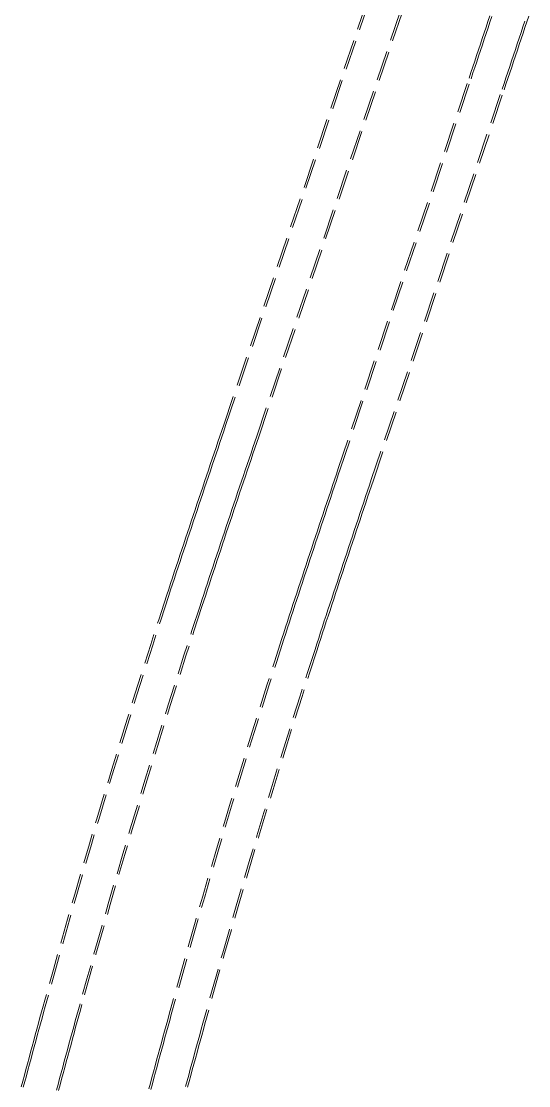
# Model space of a CAD drawing. Extents: x 0 to 531375, y 0 to 4335249.
# Drawn here: x 498227.7 to 498312.8, y 4330155.1 to 4330333.4 of the extents above; entities that cross this region are included whole.
import ezdxf

# ---------------------------------------------------------------- set-up
doc = ezdxf.new("R2010")
doc.units = 0
doc.linetypes.add('DASH', pattern=[0.35, 0.25, -0.1])
doc.layers.add('地铁', color=4, linetype='Continuous', lineweight=15)

# ---------------------------------------------------------------- blocks, each defined once
blk = doc.blocks.new('天津2000地铁')
at = {"layer": '地铁', "linetype": 'DASH', "ltscale": 20}
for p, q in [((258.29, 3028.55), (294.21, 3134.72)), ((258.62, 3028.44), (294.54, 3134.61)), ((263.83, 3026.68), (299.75, 3132.85)), ((264.16, 3026.56), (300.08, 3132.74)), ((302.26, 3095.19), (302.58, 3096.14)), ((302.58, 3096.14), (302.9, 3097.09)), ((302.6, 3095.08), (302.91, 3096.03)), ((302.91, 3096.03), (303.23, 3096.98)), ((308.45, 3095.24), (308.76, 3096.18)), ((308.78, 3095.12), (309.1, 3096.07)), ((309.1, 3096.07), (309.41, 3097.02)), ((301.63, 3093.3), (301.95, 3094.24)), ((301.95, 3094.24), (302.26, 3095.19)), ((301.96, 3093.18), (302.28, 3094.13)), ((302.28, 3094.13), (302.6, 3095.08)), ((307.81, 3093.34), (308.13, 3094.29)), ((308.13, 3094.29), (308.45, 3095.24)), ((308.14, 3093.23), (308.46, 3094.18)), ((308.46, 3094.18), (308.78, 3095.12)), ((301, 3091.4), (301.31, 3092.35)), ((301.31, 3092.35), (301.63, 3093.3)), ((301.33, 3091.29), (301.65, 3092.24)), ((301.65, 3092.24), (301.96, 3093.18)), ((307.18, 3091.44), (307.5, 3092.39)), ((307.5, 3092.39), (307.81, 3093.34)), ((307.51, 3091.33), (307.83, 3092.28)), ((307.83, 3092.28), (308.14, 3093.23)), ((300.36, 3089.5), (300.68, 3090.45)), ((300.68, 3090.45), (301, 3091.4)), ((300.69, 3089.39), (301.01, 3090.34)), ((301.01, 3090.34), (301.33, 3091.29)), ((306.54, 3089.54), (306.86, 3090.49)), ((306.86, 3090.49), (307.18, 3091.44)), ((306.88, 3089.43), (307.19, 3090.38)), ((307.19, 3090.38), (307.51, 3091.33)), ((299.73, 3087.61), (300.04, 3088.56)), ((300.04, 3088.56), (300.36, 3089.5)), ((300.06, 3087.5), (300.38, 3088.44)), ((300.38, 3088.44), (300.69, 3089.39)), ((305.91, 3087.65), (306.23, 3088.59)), ((306.23, 3088.59), (306.54, 3089.54)), ((306.24, 3087.53), (306.56, 3088.48)), ((306.56, 3088.48), (306.88, 3089.43)), ((277.49, 3021.26), (299.41, 3086.66)), ((299.41, 3086.66), (299.73, 3087.61)), ((299.74, 3086.55), (300.06, 3087.5)), ((305.27, 3085.75), (305.59, 3086.7)), ((305.59, 3086.7), (305.91, 3087.65)), ((305.92, 3086.59), (306.24, 3087.53)), ((277.82, 3021.15), (299.74, 3086.55)), ((304.95, 3084.8), (305.27, 3085.75)), ((305.29, 3084.69), (305.6, 3085.64)), ((305.6, 3085.64), (305.92, 3086.59)), ((283.03, 3019.4), (304.95, 3084.8)), ((283.37, 3019.29), (305.29, 3084.69)), ((257.97, 3027.6), (258.29, 3028.55)), ((258.3, 3027.49), (258.62, 3028.44)), ((257.33, 3025.71), (257.65, 3026.66)), ((257.65, 3026.66), (257.97, 3027.6)), ((257.66, 3025.6), (257.98, 3026.55)), ((257.98, 3026.55), (258.3, 3027.49)), ((263.51, 3025.73), (263.83, 3026.68)), ((263.84, 3025.62), (264.16, 3026.56)), ((256.69, 3023.81), (257.01, 3024.76)), ((257.01, 3024.76), (257.33, 3025.71)), ((257.02, 3023.7), (257.34, 3024.65)), ((257.34, 3024.65), (257.66, 3025.6)), ((262.87, 3023.84), (263.19, 3024.78)), ((263.19, 3024.78), (263.51, 3025.73)), ((263.2, 3023.72), (263.52, 3024.67)), ((263.52, 3024.67), (263.84, 3025.62)), ((256.05, 3021.92), (256.37, 3022.87)), ((256.37, 3022.87), (256.69, 3023.81)), ((256.38, 3021.81), (256.7, 3022.75)), ((256.7, 3022.75), (257.02, 3023.7)), ((262.23, 3021.94), (262.55, 3022.89)), ((262.55, 3022.89), (262.87, 3023.84)), ((262.56, 3021.83), (262.88, 3022.78)), ((262.88, 3022.78), (263.2, 3023.72)), ((255.41, 3020.02), (255.73, 3020.97)), ((255.73, 3020.97), (256.05, 3021.92)), ((255.74, 3019.91), (256.06, 3020.86)), ((256.06, 3020.86), (256.38, 3021.81)), ((261.59, 3020.05), (261.91, 3020.99)), ((261.91, 3020.99), (262.23, 3021.94)), ((261.92, 3019.94), (262.24, 3020.88)), ((262.24, 3020.88), (262.56, 3021.83)), ((277.17, 3020.31), (277.49, 3021.26)), ((277.5, 3020.2), (277.82, 3021.15)), ((254.77, 3018.13), (255.09, 3019.07)), ((255.09, 3019.07), (255.41, 3020.02)), ((255.1, 3018.01), (255.42, 3018.96)), ((255.42, 3018.96), (255.74, 3019.91)), ((260.95, 3018.15), (261.27, 3019.1)), ((261.27, 3019.1), (261.59, 3020.05)), ((261.28, 3018.04), (261.6, 3018.99)), ((261.6, 3018.99), (261.92, 3019.94)), ((276.53, 3018.41), (276.85, 3019.36)), ((276.85, 3019.36), (277.17, 3020.31)), ((276.87, 3018.3), (277.18, 3019.25)), ((277.18, 3019.25), (277.5, 3020.2)), ((282.72, 3018.45), (283.03, 3019.4)), ((283.05, 3018.34), (283.37, 3019.29)), ((254.13, 3016.23), (254.45, 3017.18)), ((254.45, 3017.18), (254.77, 3018.13)), ((254.46, 3016.12), (254.78, 3017.07)), ((254.78, 3017.07), (255.1, 3018.01)), ((260.31, 3016.26), (260.63, 3017.21)), ((260.63, 3017.21), (260.95, 3018.15)), ((260.64, 3016.15), (260.96, 3017.09)), ((260.96, 3017.09), (261.28, 3018.04)), ((275.9, 3016.52), (276.22, 3017.46)), ((276.22, 3017.46), (276.53, 3018.41)), ((276.23, 3016.4), (276.55, 3017.35)), ((276.55, 3017.35), (276.87, 3018.3)), ((282.08, 3016.55), (282.4, 3017.5)), ((282.4, 3017.5), (282.72, 3018.45)), ((282.41, 3016.44), (282.73, 3017.39)), ((282.73, 3017.39), (283.05, 3018.34)), ((253.49, 3014.33), (253.81, 3015.28)), ((253.81, 3015.28), (254.13, 3016.23)), ((254.14, 3015.17), (254.46, 3016.12)), ((259.67, 3014.37), (259.99, 3015.31)), ((259.99, 3015.31), (260.31, 3016.26)), ((260.32, 3015.2), (260.64, 3016.15)), ((275.26, 3014.62), (275.58, 3015.57)), ((275.58, 3015.57), (275.9, 3016.52)), ((275.6, 3014.51), (275.91, 3015.46)), ((275.91, 3015.46), (276.23, 3016.4)), ((281.45, 3014.66), (281.76, 3015.61)), ((281.76, 3015.61), (282.08, 3016.55)), ((281.78, 3014.55), (282.1, 3015.5)), ((282.1, 3015.5), (282.41, 3016.44)), ((253.17, 3013.38), (253.49, 3014.33)), ((253.5, 3013.27), (253.82, 3014.22)), ((253.82, 3014.22), (254.14, 3015.17)), ((259.36, 3013.42), (259.67, 3014.37)), ((259.69, 3013.31), (260.01, 3014.25)), ((260.01, 3014.25), (260.32, 3015.2)), ((274.63, 3012.72), (274.95, 3013.67)), ((274.95, 3013.67), (275.26, 3014.62)), ((274.96, 3012.61), (275.28, 3013.56)), ((275.28, 3013.56), (275.6, 3014.51)), ((280.81, 3012.76), (281.13, 3013.71)), ((281.13, 3013.71), (281.45, 3014.66)), ((281.14, 3012.65), (281.46, 3013.6)), ((281.46, 3013.6), (281.78, 3014.55)), ((252.54, 3011.48), (252.85, 3012.43)), ((252.85, 3012.43), (253.17, 3013.38)), ((252.87, 3011.37), (253.19, 3012.32)), ((253.19, 3012.32), (253.5, 3013.27)), ((258.72, 3011.52), (259.04, 3012.47)), ((259.04, 3012.47), (259.36, 3013.42)), ((259.05, 3011.41), (259.37, 3012.36)), ((259.37, 3012.36), (259.69, 3013.31)), ((274, 3010.82), (274.31, 3011.77)), ((274.31, 3011.77), (274.63, 3012.72)), ((274.64, 3011.66), (274.96, 3012.61)), ((280.18, 3010.87), (280.49, 3011.81)), ((280.49, 3011.81), (280.81, 3012.76)), ((280.83, 3011.7), (281.14, 3012.65)), ((251.9, 3009.58), (252.22, 3010.53)), ((252.22, 3010.53), (252.54, 3011.48)), ((252.23, 3009.47), (252.55, 3010.42)), ((252.55, 3010.42), (252.87, 3011.37)), ((258.09, 3009.63), (258.4, 3010.58)), ((258.4, 3010.58), (258.72, 3011.52)), ((258.42, 3009.52), (258.73, 3010.47)), ((258.73, 3010.47), (259.05, 3011.41)), ((273.68, 3009.87), (274, 3010.82)), ((274.01, 3009.76), (274.33, 3010.71)), ((274.33, 3010.71), (274.64, 3011.66)), ((279.86, 3009.92), (280.18, 3010.87)), ((280.19, 3009.81), (280.51, 3010.76)), ((280.51, 3010.76), (280.83, 3011.7)), ((251.27, 3007.68), (251.59, 3008.63)), ((251.59, 3008.63), (251.9, 3009.58)), ((251.6, 3007.57), (251.92, 3008.52)), ((251.92, 3008.52), (252.23, 3009.47)), ((257.45, 3007.73), (257.77, 3008.68)), ((257.77, 3008.68), (258.09, 3009.63)), ((257.79, 3007.62), (258.1, 3008.57)), ((258.1, 3008.57), (258.42, 3009.52)), ((273.05, 3007.97), (273.36, 3008.92)), ((273.36, 3008.92), (273.68, 3009.87)), ((273.38, 3007.86), (273.69, 3008.81)), ((273.69, 3008.81), (274.01, 3009.76)), ((279.23, 3008.02), (279.54, 3008.97)), ((279.54, 3008.97), (279.86, 3009.92)), ((279.56, 3007.91), (279.88, 3008.86)), ((279.88, 3008.86), (280.19, 3009.81)), ((250.64, 3005.78), (250.95, 3006.73)), ((250.95, 3006.73), (251.27, 3007.68)), ((250.97, 3005.67), (251.29, 3006.62)), ((251.29, 3006.62), (251.6, 3007.57)), ((256.82, 3005.84), (257.14, 3006.79)), ((257.14, 3006.79), (257.45, 3007.73)), ((257.15, 3005.73), (257.47, 3006.68)), ((257.47, 3006.68), (257.79, 3007.62)), ((272.41, 3006.07), (272.73, 3007.02)), ((272.73, 3007.02), (273.05, 3007.97)), ((272.75, 3005.96), (273.06, 3006.91)), ((273.06, 3006.91), (273.38, 3007.86)), ((278.6, 3006.13), (278.91, 3007.08)), ((278.91, 3007.08), (279.23, 3008.02)), ((278.93, 3006.02), (279.24, 3006.96)), ((279.24, 3006.96), (279.56, 3007.91)), ((250.01, 3003.88), (250.32, 3004.83)), ((250.32, 3004.83), (250.64, 3005.78)), ((250.34, 3003.77), (250.66, 3004.72)), ((250.66, 3004.72), (250.97, 3005.67)), ((256.19, 3003.94), (256.51, 3004.89)), ((256.51, 3004.89), (256.82, 3005.84)), ((256.53, 3003.83), (256.84, 3004.78)), ((256.84, 3004.78), (257.15, 3005.73)), ((271.78, 3004.17), (272.1, 3005.12)), ((272.1, 3005.12), (272.41, 3006.07)), ((272.12, 3004.06), (272.43, 3005.01)), ((272.43, 3005.01), (272.75, 3005.96)), ((277.97, 3004.23), (278.28, 3005.18)), ((278.28, 3005.18), (278.6, 3006.13)), ((278.3, 3004.12), (278.61, 3005.07)), ((278.61, 3005.07), (278.93, 3006.02)), ((249.38, 3001.98), (249.7, 3002.93)), ((249.7, 3002.93), (250.01, 3003.88)), ((249.72, 3001.87), (250.03, 3002.82)), ((250.03, 3002.82), (250.34, 3003.77)), ((255.57, 3002.05), (255.88, 3003)), ((255.88, 3003), (256.19, 3003.94)), ((255.9, 3001.94), (256.21, 3002.89)), ((256.21, 3002.89), (256.53, 3003.83)), ((271.16, 3002.27), (271.47, 3003.22)), ((271.47, 3003.22), (271.78, 3004.17)), ((271.49, 3002.16), (271.8, 3003.11)), ((271.8, 3003.11), (272.12, 3004.06)), ((277.34, 3002.33), (277.65, 3003.28)), ((277.65, 3003.28), (277.97, 3004.23)), ((277.67, 3002.22), (277.98, 3003.17)), ((277.98, 3003.17), (278.3, 3004.12)), ((248.76, 3000.07), (249.07, 3001.02)), ((249.07, 3001.02), (249.38, 3001.98)), ((249.4, 3000.92), (249.72, 3001.87)), ((254.94, 3000.15), (255.25, 3001.1)), ((255.25, 3001.1), (255.57, 3002.05)), ((255.59, 3000.99), (255.9, 3001.94)), ((270.53, 3000.37), (270.84, 3001.32)), ((270.84, 3001.32), (271.16, 3002.27)), ((270.86, 3000.26), (271.17, 3001.21)), ((271.17, 3001.21), (271.49, 3002.16)), ((276.71, 3000.44), (277.02, 3001.39)), ((277.02, 3001.39), (277.34, 3002.33)), ((277.04, 3000.33), (277.36, 3001.28)), ((277.36, 3001.28), (277.67, 3002.22)), ((249.09, 2999.96), (249.4, 3000.92)), ((254.63, 2999.2), (254.94, 3000.15)), ((254.96, 2999.09), (255.27, 3000.04)), ((255.27, 3000.04), (255.59, 3000.99)), ((269.9, 2998.47), (270.22, 2999.42)), ((270.22, 2999.42), (270.53, 3000.37)), ((270.24, 2998.36), (270.55, 2999.31)), ((270.55, 2999.31), (270.86, 3000.26)), ((276.09, 2998.54), (276.4, 2999.49)), ((276.4, 2999.49), (276.71, 3000.44)), ((276.42, 2998.43), (276.73, 2999.38)), ((276.73, 2999.38), (277.04, 3000.33)), ((254.32, 2998.25), (254.63, 2999.2)), ((254.65, 2998.14), (254.96, 2999.09)), ((269.28, 2996.56), (269.59, 2997.51)), ((269.59, 2997.51), (269.9, 2998.47)), ((269.92, 2997.41), (270.24, 2998.36)), ((275.46, 2996.64), (275.77, 2997.59)), ((275.77, 2997.59), (276.09, 2998.54)), ((275.79, 2996.53), (276.11, 2997.48)), ((276.11, 2997.48), (276.42, 2998.43)), ((268.97, 2995.61), (269.28, 2996.56)), ((269.3, 2995.5), (269.61, 2996.45)), ((269.61, 2996.45), (269.92, 2997.41)), ((274.84, 2994.75), (275.15, 2995.7)), ((275.15, 2995.7), (275.46, 2996.64)), ((275.48, 2995.59), (275.79, 2996.53)), ((268.35, 2993.7), (268.66, 2994.66)), ((268.66, 2994.66), (268.97, 2995.61)), ((268.68, 2993.6), (268.99, 2994.55)), ((268.99, 2994.55), (269.3, 2995.5)), ((274.53, 2993.8), (274.84, 2994.75)), ((274.86, 2993.69), (275.17, 2994.64)), ((275.17, 2994.64), (275.48, 2995.59)), ((268.04, 2992.75), (268.35, 2993.7)), ((268.37, 2992.64), (268.68, 2993.6)), ((273.91, 2991.9), (274.22, 2992.85)), ((274.22, 2992.85), (274.53, 2993.8)), ((274.25, 2991.79), (274.55, 2992.74)), ((274.55, 2992.74), (274.86, 2993.69)), ((273.6, 2990.95), (273.91, 2991.9)), ((273.94, 2990.84), (274.25, 2991.79)), ((228.03, 2931.2), (228.3, 2932.16)), ((228.3, 2932.16), (228.57, 2933.13)), ((228.37, 2931.11), (228.64, 2932.07)), ((228.64, 2932.07), (228.9, 2933.04)), ((233.94, 2930.61), (234.21, 2931.57)), ((234.28, 2930.52), (234.54, 2931.48)), ((227.5, 2929.27), (227.77, 2930.23)), ((227.77, 2930.23), (228.03, 2931.2)), ((227.84, 2929.17), (228.11, 2930.14)), ((228.11, 2930.14), (228.37, 2931.11)), ((233.68, 2929.65), (233.94, 2930.61)), ((234.01, 2929.56), (234.28, 2930.52)), ((248.9, 2928.89), (249.16, 2929.86)), ((249.24, 2928.8), (249.5, 2929.77)), ((226.98, 2927.33), (227.24, 2928.3)), ((227.24, 2928.3), (227.5, 2929.27)), ((227.31, 2927.24), (227.58, 2928.21)), ((227.58, 2928.21), (227.84, 2929.17)), ((233.15, 2927.72), (233.41, 2928.69)), ((233.41, 2928.69), (233.68, 2929.65)), ((233.48, 2927.63), (233.75, 2928.59)), ((233.75, 2928.59), (234.01, 2929.56)), ((248.37, 2926.96), (248.63, 2927.93)), ((248.63, 2927.93), (248.9, 2928.89)), ((248.97, 2927.83), (249.24, 2928.8)), ((254.54, 2927.34), (254.8, 2928.3)), ((254.88, 2927.25), (255.14, 2928.21)), ((226.45, 2925.4), (226.71, 2926.37)), ((226.71, 2926.37), (226.98, 2927.33)), ((226.79, 2925.31), (227.05, 2926.28)), ((227.05, 2926.28), (227.31, 2927.24)), ((232.62, 2925.8), (232.88, 2926.76)), ((232.88, 2926.76), (233.15, 2927.72)), ((232.96, 2925.71), (233.22, 2926.67)), ((233.22, 2926.67), (233.48, 2927.63)), ((248.1, 2925.99), (248.37, 2926.96)), ((248.44, 2925.9), (248.7, 2926.87)), ((248.7, 2926.87), (248.97, 2927.83)), ((254.01, 2925.41), (254.27, 2926.38)), ((254.27, 2926.38), (254.54, 2927.34)), ((254.35, 2925.32), (254.61, 2926.28)), ((254.61, 2926.28), (254.88, 2927.25)), ((225.93, 2923.47), (226.19, 2924.43)), ((226.19, 2924.43), (226.45, 2925.4)), ((226.26, 2923.38), (226.53, 2924.34)), ((226.53, 2924.34), (226.79, 2925.31)), ((232.1, 2923.87), (232.36, 2924.83)), ((232.36, 2924.83), (232.62, 2925.8)), ((232.43, 2923.78), (232.7, 2924.74)), ((232.7, 2924.74), (232.96, 2925.71)), ((247.57, 2924.06), (247.84, 2925.03)), ((247.84, 2925.03), (248.1, 2925.99)), ((247.91, 2923.97), (248.18, 2924.94)), ((248.18, 2924.94), (248.44, 2925.9)), ((253.48, 2923.49), (253.74, 2924.45)), ((253.74, 2924.45), (254.01, 2925.41)), ((253.82, 2923.4), (254.08, 2924.36)), ((254.08, 2924.36), (254.35, 2925.32)), ((225.67, 2922.5), (225.93, 2923.47)), ((226, 2922.41), (226.26, 2923.38)), ((231.57, 2921.94), (231.83, 2922.91)), ((231.83, 2922.91), (232.1, 2923.87)), ((231.91, 2921.85), (232.17, 2922.81)), ((232.17, 2922.81), (232.43, 2923.78)), ((247.05, 2922.13), (247.31, 2923.1)), ((247.31, 2923.1), (247.57, 2924.06)), ((247.39, 2922.04), (247.65, 2923)), ((247.65, 2923), (247.91, 2923.97)), ((253.22, 2922.52), (253.48, 2923.49)), ((253.56, 2922.43), (253.82, 2923.4)), ((225.14, 2920.57), (225.4, 2921.53)), ((225.4, 2921.53), (225.67, 2922.5)), ((225.48, 2920.48), (225.74, 2921.44)), ((225.74, 2921.44), (226, 2922.41)), ((231.05, 2920.01), (231.31, 2920.98)), ((231.31, 2920.98), (231.57, 2921.94)), ((231.39, 2919.92), (231.65, 2920.89)), ((231.65, 2920.89), (231.91, 2921.85)), ((246.52, 2920.2), (246.79, 2921.16)), ((246.79, 2921.16), (247.05, 2922.13)), ((246.86, 2920.1), (247.12, 2921.07)), ((247.12, 2921.07), (247.39, 2922.04)), ((252.69, 2920.6), (252.96, 2921.56)), ((252.96, 2921.56), (253.22, 2922.52)), ((253.03, 2920.51), (253.29, 2921.47)), ((253.29, 2921.47), (253.56, 2922.43)), ((224.62, 2918.63), (224.88, 2919.6)), ((224.88, 2919.6), (225.14, 2920.57)), ((224.96, 2918.54), (225.22, 2919.51)), ((225.22, 2919.51), (225.48, 2920.48)), ((230.53, 2918.08), (230.79, 2919.05)), ((230.79, 2919.05), (231.05, 2920.01)), ((231.13, 2918.96), (231.39, 2919.92)), ((246, 2918.26), (246.26, 2919.23)), ((246.26, 2919.23), (246.52, 2920.2)), ((246.34, 2918.17), (246.6, 2919.14)), ((246.6, 2919.14), (246.86, 2920.1)), ((252.17, 2918.67), (252.43, 2919.63)), ((252.43, 2919.63), (252.69, 2920.6)), ((252.51, 2918.58), (252.77, 2919.54)), ((252.77, 2919.54), (253.03, 2920.51)), ((224.37, 2917.67), (224.62, 2918.63)), ((224.7, 2917.58), (224.96, 2918.54)), ((230.27, 2917.12), (230.53, 2918.08)), ((230.61, 2917.03), (230.87, 2917.99)), ((230.87, 2917.99), (231.13, 2918.96)), ((245.74, 2917.3), (246, 2918.26)), ((246.08, 2917.2), (246.34, 2918.17)), ((251.91, 2917.71), (252.17, 2918.67)), ((252.25, 2917.61), (252.51, 2918.58))]:
    blk.add_line(p, q, dxfattribs=at)
for centre, radius, start, end in [((1677.35, 2532.63), 1503.12, 161.88153, 164.54703), ((1677.35, 2532.63), 1502.77, 161.88153, 164.54703), ((1677.31, 2532.64), 1497.23, 161.88149, 164.54699), ((1677.31, 2532.64), 1496.88, 161.88149, 164.54699), ((1697.95, 2529.36), 1503.12, 162.04384, 164.54703), ((1697.95, 2529.36), 1502.77, 162.04383, 164.54703), ((1697.91, 2529.37), 1497.23, 162.0438, 164.54699), ((1697.9, 2529.37), 1496.88, 162.0438, 164.54699)]:
    blk.add_arc(centre, radius, start, end, dxfattribs=at)

msp = doc.modelspace()

# ---------------------------------------------------------------- block references
at = {"layer": '地铁', "color": 1}
msp.add_blockref('天津2000地铁', (498003.38431, 4327237.28522), dxfattribs=at)

doc.saveas('drawing.dxf')
